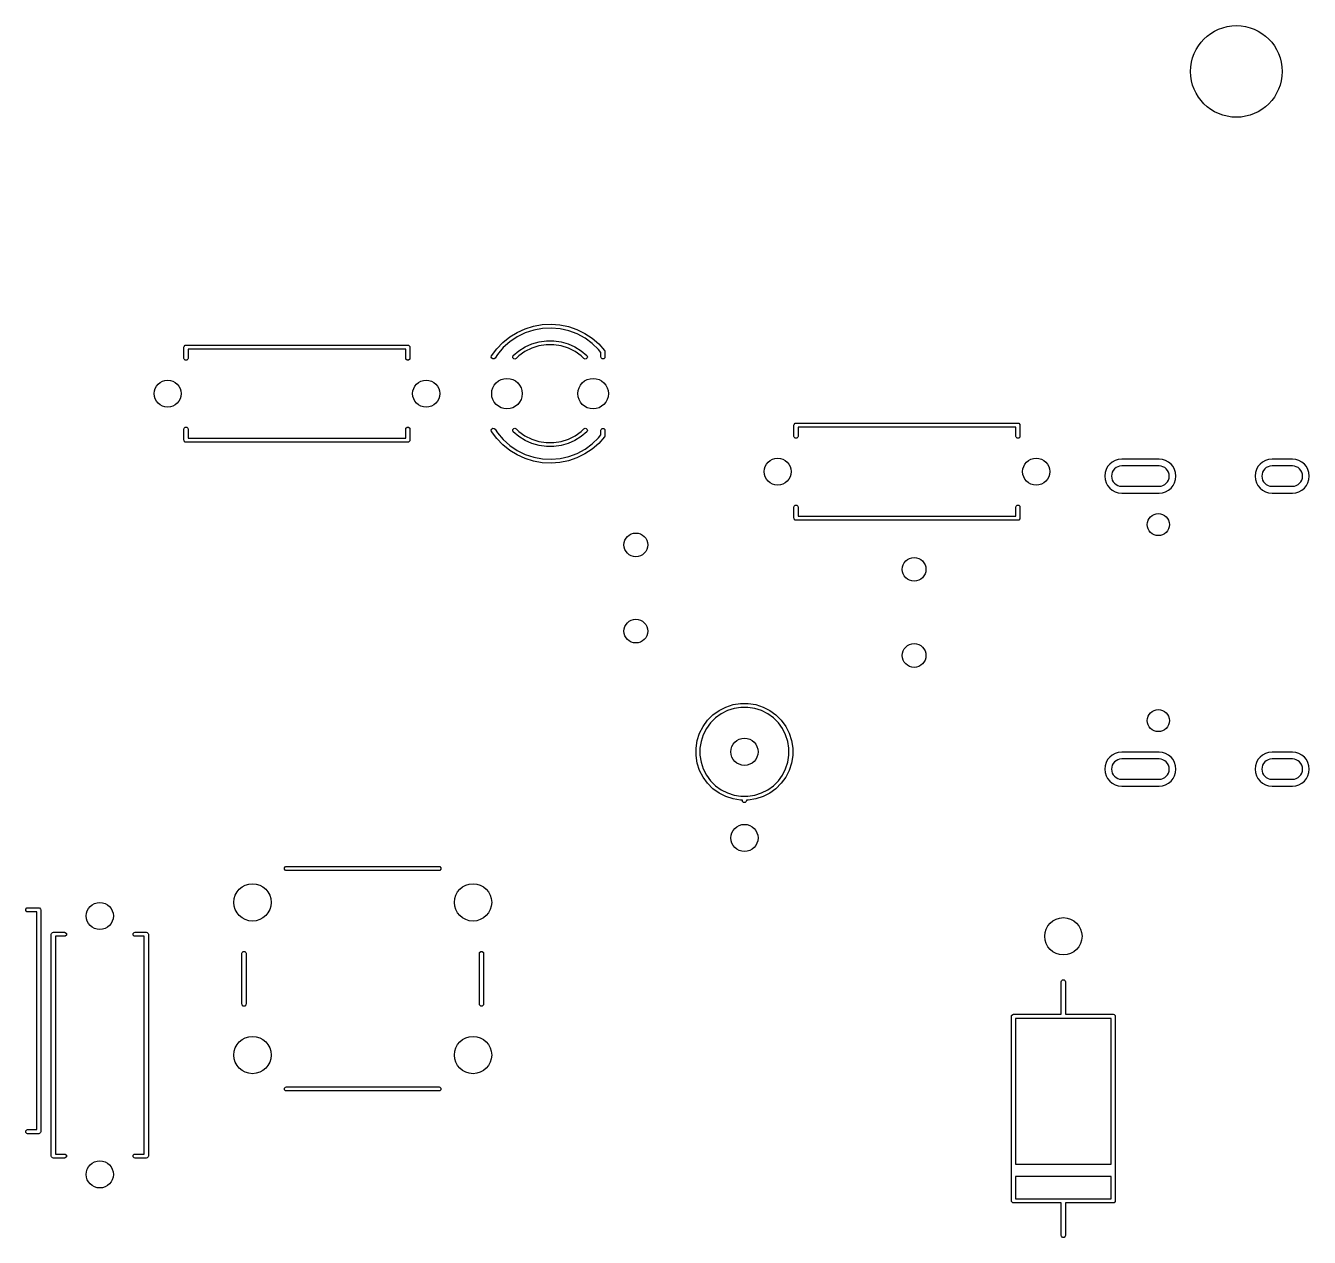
# Model space of a CAD drawing. Header units: millimetres. Extents: x 102 to 188.7, y -171.3 to -101.2.
# Drawn here: x 150.81 to 188.65, y -137.88 to -102.15 of the extents above; entities that cross this region are included whole.
import ezdxf

# ---------------------------------------------------------------- set-up
doc = ezdxf.new("R2010")
doc.units = ezdxf.units.MM
doc.layers.add('B.Silkscreen', color=254, linetype='CONTINUOUS', true_color=0xebdbb2)

msp = doc.modelspace()

# ---------------------------------------------------------------- linework, layer by layer
at = {"layer": 'B.Silkscreen', "linetype": 'CONTINUOUS'}
for p, q in [((165.083028, -111.328594), (165.303452, -111.192159)), ((165.303452, -111.192159), (165.539333, -111.084634)), ((165.539834, -111.208579), (165.304401, -111.32371)), ((165.539333, -111.084634), (165.786897, -111.007737)), ((165.788667, -111.126327), (165.539834, -111.208579)), ((165.786897, -111.007737), (166.042186, -110.962697)), ((166.046335, -111.078463), (165.788667, -111.126327)), ((166.042186, -110.962697), (166.301119, -110.950236)), ((166.308107, -111.065865), (166.046335, -111.078463)), ((166.301119, -110.950236), (166.559554, -110.970552)), ((166.56918, -111.088764), (166.308107, -111.065865)), ((166.559554, -110.970552), (166.813358, -111.02332)), ((166.824762, -111.146741), (166.56918, -111.088764)), ((166.813358, -111.02332), (167.058474, -111.107697)), ((167.070163, -111.238731), (166.824762, -111.146741)), ((167.058474, -111.107697), (167.290982, -111.222334)), ((167.290982, -111.222334), (167.507163, -111.365397)), ((155.48, -111.63), (155.484567, -111.607039)), ((155.484567, -111.607039), (155.517039, -111.574567)), ((155.517039, -111.574567), (155.54, -111.57)), ((155.54, -111.57), (162.08, -111.57)), ((162.08, -111.57), (162.102961, -111.574567)), ((162.102961, -111.574567), (162.135433, -111.607039)), ((162.135433, -111.607039), (162.14, -111.63)), ((164.702342, -111.679034), (164.881584, -111.491755)), ((164.881584, -111.491755), (165.083028, -111.328594)), ((165.08669, -111.469605), (164.890697, -111.643588)), ((165.304401, -111.32371), (165.08669, -111.469605)), ((165.538458, -111.622159), (165.737082, -111.533849)), ((165.940608, -111.593826), (165.729616, -111.660669)), ((165.737082, -111.533849), (165.946054, -111.474006)), ((166.159336, -111.560008), (165.940608, -111.593826)), ((165.946054, -111.474006), (166.161314, -111.443791)), ((166.380664, -111.560008), (166.159336, -111.560008)), ((166.161314, -111.443791), (166.378686, -111.443791)), ((166.378686, -111.443791), (166.593946, -111.474006)), ((166.599392, -111.593826), (166.380664, -111.560008)), ((166.593946, -111.474006), (166.802918, -111.533849)), ((166.810384, -111.660669), (166.599392, -111.593826)), ((166.802918, -111.533849), (167.001542, -111.622159)), ((167.300878, -111.363045), (167.070163, -111.238731)), ((167.512673, -111.517403), (167.300878, -111.363045)), ((167.507163, -111.365397), (167.703561, -111.534598)), ((167.701661, -111.698971), (167.512673, -111.517403)), ((167.703561, -111.534598), (167.877035, -111.727232)), ((155.48, -111.96), (155.48, -111.63)), ((155.484567, -111.982961), (155.48, -111.96)), ((155.517039, -112.015433), (155.484567, -111.982961)), ((155.595433, -111.982961), (155.562961, -112.015433)), ((155.6, -111.96), (155.595433, -111.982961)), ((162.02, -111.69), (155.6, -111.69)), ((155.6, -111.69), (155.6, -111.96)), ((162.02, -111.96), (162.02, -111.69)), ((162.024567, -111.982961), (162.02, -111.96)), ((162.057039, -112.015433), (162.024567, -111.982961)), ((162.135433, -111.982961), (162.102961, -112.015433)), ((162.14, -111.96), (162.135433, -111.982961)), ((162.14, -111.63), (162.14, -111.96)), ((164.538653, -111.923278), (164.548168, -111.887437)), ((164.552021, -111.957866), (164.538653, -111.923278)), ((164.548168, -111.887437), (164.702342, -111.679034)), ((164.583167, -111.977991), (164.552021, -111.957866)), ((164.620194, -111.975965), (164.583167, -111.977991)), ((164.648958, -111.952563), (164.620194, -111.975965)), ((164.720018, -111.842466), (164.648958, -111.952563)), ((164.890697, -111.643588), (164.720018, -111.842466)), ((165.16996, -111.909525), (165.187401, -111.8768)), ((165.175086, -111.946251), (165.16996, -111.909525)), ((165.20082, -111.97295), (165.175086, -111.946251)), ((165.187401, -111.8768), (165.354037, -111.737221)), ((165.237333, -111.979424), (165.20082, -111.97295)), ((165.270677, -111.9632), (165.237333, -111.979424)), ((165.350361, -111.886408), (165.270677, -111.9632)), ((165.531314, -111.758966), (165.350361, -111.886408)), ((165.354037, -111.737221), (165.538458, -111.622159)), ((165.729616, -111.660669), (165.531314, -111.758966)), ((167.008686, -111.758966), (166.810384, -111.660669)), ((167.001542, -111.622159), (167.185963, -111.737221)), ((167.189639, -111.886408), (167.008686, -111.758966)), ((167.185963, -111.737221), (167.352599, -111.8768)), ((167.269323, -111.9632), (167.189639, -111.886408)), ((167.302667, -111.979424), (167.269323, -111.9632)), ((167.33918, -111.97295), (167.302667, -111.979424)), ((167.364914, -111.946251), (167.33918, -111.97295)), ((167.352599, -111.8768), (167.37004, -111.909525)), ((167.37004, -111.909525), (167.364914, -111.946251)), ((167.77, -111.785348), (167.701661, -111.698971)), ((167.77, -111.92), (167.77, -111.785348)), ((167.774567, -111.942961), (167.77, -111.92)), ((167.807039, -111.975433), (167.774567, -111.942961)), ((167.852961, -111.975433), (167.807039, -111.975433)), ((167.885433, -111.942961), (167.852961, -111.975433)), ((167.877035, -111.727232), (167.880231, -111.735837)), ((167.880231, -111.735837), (167.885433, -111.741039)), ((167.885433, -111.741039), (167.8892, -111.759981)), ((167.89, -111.92), (167.885433, -111.942961)), ((167.8892, -111.759981), (167.889948, -111.761993)), ((167.889948, -111.761993), (167.889745, -111.762718)), ((167.889745, -111.762718), (167.89, -111.764)), ((167.89, -111.764), (167.89, -111.92)), ((155.562961, -112.015433), (155.517039, -112.015433)), ((162.102961, -112.015433), (162.057039, -112.015433)), ((173.464567, -113.907039), (173.497039, -113.874567)), ((173.497039, -113.874567), (173.52, -113.87)), ((173.52, -113.87), (180.06, -113.87)), ((180.06, -113.87), (180.082961, -113.874567)), ((180.082961, -113.874567), (180.115433, -113.907039)), ((155.48, -114.04), (155.484567, -114.017039)), ((155.48, -114.37), (155.48, -114.04)), ((155.484567, -114.017039), (155.517039, -113.984567)), ((155.517039, -113.984567), (155.562961, -113.984567)), ((155.562961, -113.984567), (155.595433, -114.017039)), ((155.595433, -114.017039), (155.6, -114.04)), ((155.6, -114.04), (155.6, -114.31)), ((162.02, -114.04), (162.024567, -114.017039)), ((162.02, -114.31), (162.02, -114.04)), ((162.024567, -114.017039), (162.057039, -113.984567)), ((162.057039, -113.984567), (162.102961, -113.984567)), ((162.102961, -113.984567), (162.135433, -114.017039)), ((162.135433, -114.017039), (162.14, -114.04)), ((162.14, -114.04), (162.14, -114.37)), ((164.538653, -114.076722), (164.552021, -114.042134)), ((164.548168, -114.112563), (164.538653, -114.076722)), ((164.702342, -114.320965), (164.548168, -114.112563)), ((164.552021, -114.042134), (164.583167, -114.022009)), ((164.583167, -114.022009), (164.620193, -114.024035)), ((164.620193, -114.024035), (164.648958, -114.047437)), ((164.648958, -114.047437), (164.720018, -114.157534)), ((164.720018, -114.157534), (164.890697, -114.356412)), ((165.16996, -114.090475), (165.175086, -114.053749)), ((165.187401, -114.1232), (165.16996, -114.090475)), ((165.175086, -114.053749), (165.20082, -114.02705)), ((165.354037, -114.262779), (165.187401, -114.1232)), ((165.20082, -114.02705), (165.237333, -114.020576)), ((165.237333, -114.020576), (165.270677, -114.0368)), ((165.270677, -114.0368), (165.350361, -114.113592)), ((165.350361, -114.113592), (165.531314, -114.241034)), ((165.538458, -114.377841), (165.354037, -114.262779)), ((165.531314, -114.241034), (165.729616, -114.339331)), ((166.810384, -114.339331), (167.008686, -114.241034)), ((167.185963, -114.262779), (167.001542, -114.377841)), ((167.008686, -114.241034), (167.189639, -114.113592)), ((167.352599, -114.1232), (167.185963, -114.262779)), ((167.189639, -114.113592), (167.269323, -114.0368)), ((167.269323, -114.0368), (167.302667, -114.020576)), ((167.302667, -114.020576), (167.33918, -114.02705)), ((167.33918, -114.02705), (167.364914, -114.053749)), ((167.37004, -114.090475), (167.352599, -114.1232)), ((167.364914, -114.053749), (167.37004, -114.090475)), ((167.701661, -114.301029), (167.77, -114.214651)), ((167.77, -114.08), (167.774567, -114.057039)), ((167.77, -114.214651), (167.77, -114.08)), ((167.774567, -114.057039), (167.807039, -114.024567)), ((167.807039, -114.024567), (167.852961, -114.024567)), ((167.852961, -114.024567), (167.885433, -114.057039)), ((167.885433, -114.258961), (167.880231, -114.264162)), ((167.885433, -114.057039), (167.89, -114.08)), ((167.8892, -114.240018), (167.885433, -114.258961)), ((167.889948, -114.238007), (167.8892, -114.240018)), ((167.89, -114.236), (167.889745, -114.237281)), ((167.889745, -114.237281), (167.889948, -114.238007)), ((167.89, -114.08), (167.89, -114.236)), ((173.46, -113.93), (173.464567, -113.907039)), ((173.46, -114.26), (173.46, -113.93)), ((173.464567, -114.282961), (173.46, -114.26)), ((173.58, -114.26), (173.575433, -114.282961)), ((180, -113.99), (173.58, -113.99)), ((173.58, -113.99), (173.58, -114.26)), ((180, -114.26), (180, -113.99)), ((180.004567, -114.282961), (180, -114.26)), ((180.115433, -113.907039), (180.12, -113.93)), ((180.12, -114.26), (180.115433, -114.282961)), ((180.12, -113.93), (180.12, -114.26)), ((155.484567, -114.392961), (155.48, -114.37)), ((155.517039, -114.425433), (155.484567, -114.392961)), ((155.54, -114.43), (155.517039, -114.425433)), ((162.08, -114.43), (155.54, -114.43)), ((155.6, -114.31), (162.02, -114.31)), ((162.102961, -114.425433), (162.08, -114.43)), ((162.135433, -114.392961), (162.102961, -114.425433)), ((162.14, -114.37), (162.135433, -114.392961)), ((164.881584, -114.508245), (164.702342, -114.320965)), ((165.083028, -114.671406), (164.881584, -114.508245)), ((164.890697, -114.356412), (165.08669, -114.530394)), ((165.08669, -114.530394), (165.304401, -114.67629)), ((165.737082, -114.466151), (165.538458, -114.377841)), ((165.729616, -114.339331), (165.940608, -114.406174)), ((165.946054, -114.525994), (165.737082, -114.466151)), ((165.940608, -114.406174), (166.159336, -114.439992)), ((166.161314, -114.556209), (165.946054, -114.525994)), ((166.159336, -114.439992), (166.380664, -114.439992)), ((166.378686, -114.556209), (166.161314, -114.556209)), ((166.593946, -114.525994), (166.378686, -114.556209)), ((166.380664, -114.439992), (166.599392, -114.406174)), ((166.802918, -114.466151), (166.593946, -114.525994)), ((166.599392, -114.406174), (166.810384, -114.339331)), ((167.001542, -114.377841), (166.802918, -114.466151)), ((167.070162, -114.761269), (167.300877, -114.636954)), ((167.507163, -114.634603), (167.290982, -114.777666)), ((167.300877, -114.636954), (167.512673, -114.482597)), ((167.703561, -114.465402), (167.507163, -114.634603)), ((167.512673, -114.482597), (167.701661, -114.301029)), ((167.877035, -114.272768), (167.703561, -114.465402)), ((167.880231, -114.264162), (167.877035, -114.272768)), ((173.497039, -114.315433), (173.464567, -114.282961)), ((173.542961, -114.315433), (173.497039, -114.315433)), ((173.575433, -114.282961), (173.542961, -114.315433)), ((180.037039, -114.315433), (180.004567, -114.282961)), ((180.082961, -114.315433), (180.037039, -114.315433)), ((180.115433, -114.282961), (180.082961, -114.315433)), ((165.303453, -114.80784), (165.083028, -114.671406)), ((165.539333, -114.915365), (165.303453, -114.80784)), ((165.304401, -114.67629), (165.539834, -114.79142)), ((165.786897, -114.992263), (165.539333, -114.915365)), ((165.539834, -114.79142), (165.788667, -114.873672)), ((166.042187, -115.037302), (165.786897, -114.992263)), ((165.788667, -114.873672), (166.046335, -114.921536)), ((166.046335, -114.921536), (166.308107, -114.934134)), ((166.308107, -114.934134), (166.56918, -114.911235)), ((166.813358, -114.976679), (166.559554, -115.029447)), ((166.56918, -114.911235), (166.824762, -114.853258)), ((167.058474, -114.892302), (166.813358, -114.976679)), ((166.824762, -114.853258), (167.070162, -114.761269)), ((167.290982, -114.777666), (167.058474, -114.892302)), ((184.22, -114.93), (183.12, -114.93)), ((188.15, -114.93), (187.55, -114.93)), ((166.301119, -115.049763), (166.042187, -115.037302)), ((166.559554, -115.029447), (166.301119, -115.049763)), ((184.22, -115.13), (183.12, -115.13)), ((188.15, -115.13), (187.55, -115.13)), ((183.12, -115.73), (184.22, -115.73)), ((187.55, -115.73), (188.15, -115.73)), ((183.12, -115.93), (184.22, -115.93)), ((187.55, -115.93), (188.15, -115.93)), ((173.46, -116.34), (173.464567, -116.317039)), ((173.46, -116.67), (173.46, -116.34)), ((173.464567, -116.317039), (173.497039, -116.284567)), ((173.497039, -116.284567), (173.542961, -116.284567)), ((173.542961, -116.284567), (173.575433, -116.317039)), ((173.575433, -116.317039), (173.58, -116.34)), ((173.58, -116.34), (173.58, -116.61)), ((180, -116.34), (180.004567, -116.317039)), ((180, -116.61), (180, -116.34)), ((180.004567, -116.317039), (180.037039, -116.284567)), ((180.037039, -116.284567), (180.082961, -116.284567)), ((180.082961, -116.284567), (180.115433, -116.317039)), ((180.115433, -116.317039), (180.12, -116.34)), ((180.12, -116.34), (180.12, -116.67)), ((173.464567, -116.692961), (173.46, -116.67)), ((173.497039, -116.725433), (173.464567, -116.692961)), ((173.52, -116.73), (173.497039, -116.725433)), ((180.06, -116.73), (173.52, -116.73)), ((173.58, -116.61), (180, -116.61)), ((180.082961, -116.725433), (180.06, -116.73)), ((180.115433, -116.692961), (180.082961, -116.725433)), ((180.12, -116.67), (180.115433, -116.692961)), ((171.452763, -122.238852), (171.666173, -122.169511)), ((171.666173, -122.169511), (171.887803, -122.134408)), ((171.887803, -122.134408), (172.112197, -122.134408)), ((172.112197, -122.134408), (172.333827, -122.169511)), ((172.333827, -122.169511), (172.547237, -122.238852)), ((170.912619, -122.631289), (171.071289, -122.472619)), ((171.146592, -122.560788), (171.000788, -122.706592)), ((171.071289, -122.472619), (171.252827, -122.340725)), ((171.31341, -122.439587), (171.146592, -122.560788)), ((171.252827, -122.340725), (171.452763, -122.238852)), ((171.497134, -122.345975), (171.31341, -122.439587)), ((171.693241, -122.282256), (171.497134, -122.345975)), ((171.896901, -122.25), (171.693241, -122.282256)), ((172.103099, -122.25), (171.896901, -122.25)), ((172.306759, -122.282256), (172.103099, -122.25)), ((172.502866, -122.345975), (172.306759, -122.282256)), ((172.68659, -122.439587), (172.502866, -122.345975)), ((172.547237, -122.238852), (172.747173, -122.340725)), ((172.853408, -122.560788), (172.68659, -122.439587)), ((172.747173, -122.340725), (172.928711, -122.472619)), ((172.999212, -122.706592), (172.853408, -122.560788)), ((172.928711, -122.472619), (173.087381, -122.631289)), ((170.678852, -123.012763), (170.780725, -122.812827)), ((170.780725, -122.812827), (170.912619, -122.631289)), ((170.879587, -122.87341), (170.785975, -123.057134)), ((171.000788, -122.706592), (170.879587, -122.87341)), ((173.120413, -122.87341), (172.999212, -122.706592)), ((173.087381, -122.631289), (173.219275, -122.812827)), ((173.214025, -123.057134), (173.120413, -122.87341)), ((173.219275, -122.812827), (173.321148, -123.012763)), ((170.574408, -123.447803), (170.609511, -123.226173)), ((170.609511, -123.226173), (170.678852, -123.012763)), ((170.722256, -123.253241), (170.69, -123.456901)), ((170.785975, -123.057134), (170.722256, -123.253241)), ((173.277744, -123.253241), (173.214025, -123.057134)), ((173.31, -123.456901), (173.277744, -123.253241)), ((173.321148, -123.012763), (173.390489, -123.226173)), ((173.390489, -123.226173), (173.425592, -123.447803)), ((170.574408, -123.456901), (170.574408, -123.447803)), ((170.574408, -123.672197), (170.574408, -123.456901)), ((170.609511, -123.893827), (170.574408, -123.672197)), ((170.69, -123.456901), (170.69, -123.663099)), ((170.69, -123.663099), (170.722256, -123.866759)), ((173.277744, -123.866759), (173.31, -123.663099)), ((173.31, -123.663099), (173.31, -123.456901)), ((173.425592, -123.672197), (173.390489, -123.893827)), ((173.425592, -123.447803), (173.425592, -123.672197)), ((184.22, -123.57), (183.12, -123.57)), ((188.15, -123.57), (187.55, -123.57)), ((170.678852, -124.107237), (170.609511, -123.893827)), ((170.722256, -123.866759), (170.785975, -124.062866)), ((170.785975, -124.062866), (170.879587, -124.24659)), ((173.120413, -124.24659), (173.214025, -124.062866)), ((173.214025, -124.062866), (173.277744, -123.866759)), ((173.390489, -123.893827), (173.321148, -124.107237)), ((184.22, -123.77), (183.12, -123.77)), ((188.15, -123.77), (187.55, -123.77)), ((170.780725, -124.307173), (170.678852, -124.107237)), ((170.912619, -124.488711), (170.780725, -124.307173)), ((170.879587, -124.24659), (171.000788, -124.413408)), ((171.000788, -124.413408), (171.146592, -124.559212)), ((172.853408, -124.559212), (172.999212, -124.413408)), ((172.999212, -124.413408), (173.120413, -124.24659)), ((173.219275, -124.307173), (173.087381, -124.488711)), ((173.321148, -124.107237), (173.219275, -124.307173)), ((183.12, -124.37), (184.22, -124.37)), ((187.55, -124.37), (188.15, -124.37)), ((171.071289, -124.647381), (170.912619, -124.488711)), ((171.252827, -124.779275), (171.071289, -124.647381)), ((171.146592, -124.559212), (171.31341, -124.680413)), ((171.452763, -124.881148), (171.252827, -124.779275)), ((171.31341, -124.680413), (171.497134, -124.774025)), ((171.497134, -124.774025), (171.693241, -124.837744)), ((171.693241, -124.837744), (171.896901, -124.87)), ((172.103099, -124.87), (172.306759, -124.837744)), ((172.306759, -124.837744), (172.502866, -124.774025)), ((172.502866, -124.774025), (172.68659, -124.680413)), ((172.747173, -124.779275), (172.547237, -124.881148)), ((172.68659, -124.680413), (172.853408, -124.559212)), ((172.928711, -124.647381), (172.747173, -124.779275)), ((173.087381, -124.488711), (172.928711, -124.647381)), ((183.12, -124.57), (184.22, -124.57)), ((187.55, -124.57), (188.15, -124.57)), ((171.666173, -124.950489), (171.452763, -124.881148)), ((171.887803, -124.985592), (171.666173, -124.950489)), ((171.94, -124.985592), (171.887803, -124.985592)), ((171.896901, -124.87), (172.103099, -124.87)), ((171.94, -125), (171.94, -124.985592)), ((171.944567, -125.022961), (171.94, -125)), ((171.977039, -125.055433), (171.944567, -125.022961)), ((172.022961, -125.055433), (171.977039, -125.055433)), ((172.055433, -125.022961), (172.022961, -125.055433)), ((172.06, -125), (172.055433, -125.022961)), ((172.112197, -124.985592), (172.06, -124.985592)), ((172.06, -124.985592), (172.06, -125)), ((172.333827, -124.950489), (172.112197, -124.985592)), ((172.547237, -124.881148), (172.333827, -124.950489)), ((158.444567, -126.977039), (158.477039, -126.944567)), ((158.444567, -127.022961), (158.444567, -126.977039)), ((158.477039, -127.055433), (158.444567, -127.022961)), ((158.477039, -126.944567), (158.5, -126.94)), ((158.5, -127.06), (158.477039, -127.055433)), ((158.5, -126.94), (163, -126.94)), ((163, -127.06), (158.5, -127.06)), ((163, -126.94), (163.022961, -126.944567)), ((163.022961, -127.055433), (163, -127.06)), ((163.022961, -126.944567), (163.055433, -126.977039)), ((163.055433, -127.022961), (163.022961, -127.055433)), ((163.055433, -126.977039), (163.055433, -127.022961)), ((150.814567, -128.197039), (150.847039, -128.164567)), ((150.814567, -128.242961), (150.814567, -128.197039)), ((150.847039, -128.275433), (150.814567, -128.242961)), ((150.847039, -128.164567), (150.87, -128.16)), ((150.87, -128.16), (151.2, -128.16)), ((151.2, -128.16), (151.222961, -128.164567)), ((151.222961, -128.164567), (151.255433, -128.197039)), ((151.255433, -128.197039), (151.26, -128.22)), ((151.26, -128.22), (151.26, -134.76)), ((150.87, -128.28), (150.847039, -128.275433)), ((151.14, -128.28), (150.87, -128.28)), ((151.14, -134.7), (151.14, -128.28)), ((151.57, -128.94), (151.574567, -128.917039)), ((151.57, -135.48), (151.57, -128.94)), ((151.574567, -128.917039), (151.607039, -128.884567)), ((151.607039, -128.884567), (151.63, -128.88)), ((151.63, -128.88), (151.96, -128.88)), ((151.96, -129), (151.69, -129)), ((151.69, -129), (151.69, -135.42)), ((151.96, -128.88), (151.982961, -128.884567)), ((151.982961, -128.995433), (151.96, -129)), ((151.982961, -128.884567), (152.015433, -128.917039)), ((152.015433, -128.962961), (151.982961, -128.995433)), ((152.015433, -128.917039), (152.015433, -128.962961)), ((153.984567, -128.917039), (154.017039, -128.884567)), ((153.984567, -128.962961), (153.984567, -128.917039)), ((154.017039, -128.995433), (153.984567, -128.962961)), ((154.017039, -128.884567), (154.04, -128.88)), ((154.04, -129), (154.017039, -128.995433)), ((154.04, -128.88), (154.37, -128.88)), ((154.31, -129), (154.04, -129)), ((154.31, -135.42), (154.31, -129)), ((154.37, -128.88), (154.392961, -128.884567)), ((154.392961, -128.884567), (154.425433, -128.917039)), ((154.425433, -128.917039), (154.43, -128.94)), ((154.43, -128.94), (154.43, -135.48)), ((157.19, -129.5), (157.194567, -129.477039)), ((157.19, -131), (157.19, -129.5)), ((157.194567, -129.477039), (157.227039, -129.444567)), ((157.227039, -129.444567), (157.272961, -129.444567)), ((157.272961, -129.444567), (157.305433, -129.477039)), ((157.305433, -129.477039), (157.31, -129.5)), ((157.31, -129.5), (157.31, -131)), ((164.19, -129.5), (164.194567, -129.477039)), ((164.19, -131), (164.19, -129.5)), ((164.194567, -129.477039), (164.227039, -129.444567)), ((164.227039, -129.444567), (164.272961, -129.444567)), ((164.272961, -129.444567), (164.305433, -129.477039)), ((164.305433, -129.477039), (164.31, -129.5)), ((164.31, -129.5), (164.31, -131)), ((181.34, -130.34), (181.344567, -130.317039)), ((181.34, -131.3), (181.34, -130.34)), ((181.344567, -130.317039), (181.377039, -130.284567)), ((181.377039, -130.284567), (181.422961, -130.284567)), ((181.422961, -130.284567), (181.455433, -130.317039)), ((181.455433, -130.317039), (181.46, -130.34)), ((181.46, -130.34), (181.46, -131.3)), ((157.194567, -131.022961), (157.19, -131)), ((157.227039, -131.055433), (157.194567, -131.022961)), ((157.272961, -131.055433), (157.227039, -131.055433)), ((157.305433, -131.022961), (157.272961, -131.055433)), ((157.31, -131), (157.305433, -131.022961)), ((164.194567, -131.022961), (164.19, -131)), ((164.227039, -131.055433), (164.194567, -131.022961)), ((164.272961, -131.055433), (164.227039, -131.055433)), ((164.305433, -131.022961), (164.272961, -131.055433)), ((164.31, -131), (164.305433, -131.022961)), ((179.87, -131.36), (179.874567, -131.337039)), ((179.87, -136.8), (179.87, -131.36)), ((179.874567, -131.337039), (179.907039, -131.304567)), ((179.907039, -131.304567), (179.93, -131.3)), ((179.93, -131.3), (181.34, -131.3)), ((179.99, -131.42), (179.99, -135.72)), ((182.81, -131.42), (179.99, -131.42)), ((181.46, -131.3), (182.87, -131.3)), ((182.81, -135.72), (182.81, -131.42)), ((182.87, -131.3), (182.892961, -131.304567)), ((182.892961, -131.304567), (182.925433, -131.337039)), ((182.925433, -131.337039), (182.93, -131.36)), ((182.93, -131.36), (182.93, -136.8)), ((158.444567, -133.477039), (158.477039, -133.444567)), ((158.444567, -133.522961), (158.444567, -133.477039)), ((158.477039, -133.555433), (158.444567, -133.522961)), ((158.477039, -133.444567), (158.5, -133.44)), ((158.5, -133.56), (158.477039, -133.555433)), ((158.5, -133.44), (163, -133.44)), ((163, -133.44), (163.022961, -133.444567)), ((163.022961, -133.555433), (163, -133.56)), ((163.022961, -133.444567), (163.055433, -133.477039)), ((163.055433, -133.522961), (163.022961, -133.555433)), ((163.055433, -133.477039), (163.055433, -133.522961)), ((163, -133.56), (158.5, -133.56)), ((150.814567, -134.737039), (150.847039, -134.704567)), ((150.814567, -134.782961), (150.814567, -134.737039)), ((150.847039, -134.815433), (150.814567, -134.782961)), ((150.847039, -134.704567), (150.87, -134.7)), ((150.87, -134.82), (150.847039, -134.815433)), ((150.87, -134.7), (151.14, -134.7)), ((151.2, -134.82), (150.87, -134.82)), ((151.222961, -134.815433), (151.2, -134.82)), ((151.255433, -134.782961), (151.222961, -134.815433)), ((151.26, -134.76), (151.255433, -134.782961)), ((151.69, -135.42), (151.96, -135.42)), ((151.96, -135.42), (151.982961, -135.424567)), ((151.982961, -135.424567), (152.015433, -135.457039)), ((153.984567, -135.457039), (154.017039, -135.424567)), ((154.017039, -135.424567), (154.04, -135.42)), ((154.04, -135.42), (154.31, -135.42)), ((151.574567, -135.502961), (151.57, -135.48)), ((151.607039, -135.535433), (151.574567, -135.502961)), ((151.63, -135.54), (151.607039, -135.535433)), ((151.96, -135.54), (151.63, -135.54)), ((151.982961, -135.535433), (151.96, -135.54)), ((152.015433, -135.502961), (151.982961, -135.535433)), ((152.015433, -135.457039), (152.015433, -135.502961)), ((153.984567, -135.502961), (153.984567, -135.457039)), ((154.017039, -135.535433), (153.984567, -135.502961)), ((154.04, -135.54), (154.017039, -135.535433)), ((154.37, -135.54), (154.04, -135.54)), ((154.392961, -135.535433), (154.37, -135.54)), ((154.425433, -135.502961), (154.392961, -135.535433)), ((154.43, -135.48), (154.425433, -135.502961)), ((179.99, -135.72), (182.81, -135.72)), ((179.99, -136.08), (179.99, -136.74)), ((182.81, -136.08), (179.99, -136.08)), ((182.81, -136.74), (182.81, -136.08)), ((179.874567, -136.822961), (179.87, -136.8)), ((179.907039, -136.855433), (179.874567, -136.822961)), ((179.93, -136.86), (179.907039, -136.855433)), ((181.34, -136.86), (179.93, -136.86)), ((179.99, -136.74), (182.81, -136.74)), ((181.34, -137.82), (181.34, -136.86)), ((182.87, -136.86), (181.46, -136.86)), ((181.46, -136.86), (181.46, -137.82)), ((182.892961, -136.855433), (182.87, -136.86)), ((182.925433, -136.822961), (182.892961, -136.855433)), ((182.93, -136.8), (182.925433, -136.822961)), ((181.344567, -137.842961), (181.34, -137.82)), ((181.377039, -137.875433), (181.344567, -137.842961)), ((181.422961, -137.875433), (181.377039, -137.875433)), ((181.455433, -137.842961), (181.422961, -137.875433)), ((181.46, -137.82), (181.455433, -137.842961))]:
    msp.add_line(p, q, dxfattribs=at)
at = {"layer": 'B.Silkscreen'}
for centre, radius in [((186.5, -103.5), 1.35), ((186.5, -103.5), 1.349999), ((155, -113), 0.4), ((155, -113), 0.4), ((162.62, -113), 0.4), ((162.62, -113), 0.4), ((165, -113), 0.45), ((165, -113), 0.45), ((167.54, -113), 0.45), ((167.54, -113), 0.45), ((172.98, -115.3), 0.4), ((172.98, -115.3), 0.4), ((180.6, -115.3), 0.4), ((180.6, -115.3), 0.4), ((184.2, -116.86), 0.325), ((184.2, -116.86), 0.324999), ((168.8, -117.46), 0.35), ((168.8, -117.46), 0.35), ((177, -118.18), 0.35), ((177, -118.18), 0.35), ((168.8, -120), 0.35), ((168.8, -120), 0.35), ((177, -120.72), 0.35), ((177, -120.72), 0.35), ((184.2, -122.64), 0.325), ((184.2, -122.64), 0.324999), ((172, -123.56), 0.4), ((172, -123.56), 0.4), ((172, -126.1), 0.4), ((172, -126.1), 0.4), ((157.5, -128), 0.55), ((157.5, -128), 0.55), ((164, -128), 0.55), ((164, -128), 0.55), ((153, -128.4), 0.4), ((153, -128.4), 0.4), ((181.4, -129), 0.55), ((181.4, -129), 0.55), ((157.5, -132.5), 0.55), ((157.5, -132.5), 0.55), ((164, -132.5), 0.55), ((164, -132.5), 0.55), ((153, -136.02), 0.4), ((153, -136.02), 0.4)]:
    msp.add_circle(centre, radius, dxfattribs=at)
for centre, radius, start, end in [((183.12, -115.43), 0.5, 90, 270), ((184.22, -115.43), 0.5, -90, 90), ((187.55, -115.43), 0.5, 90, 270), ((188.15, -115.43), 0.5, -90, 90), ((183.12, -115.43), 0.3, 90, 270), ((184.22, -115.43), 0.3, -90, 90), ((187.55, -115.43), 0.3, 90, 270), ((188.15, -115.43), 0.3, -90, 90), ((183.12, -124.07), 0.5, 90, 270), ((184.22, -124.07), 0.5, -90, 90), ((187.55, -124.07), 0.5, 90, 270), ((188.15, -124.07), 0.5, -90, 90), ((183.12, -124.07), 0.3, 90, 270), ((184.22, -124.07), 0.3, -90, 90), ((187.55, -124.07), 0.3, 90, 270), ((188.15, -124.07), 0.3, -90, 90)]:
    msp.add_arc(centre, radius, start, end, dxfattribs=at)

doc.saveas('drawing.dxf')
